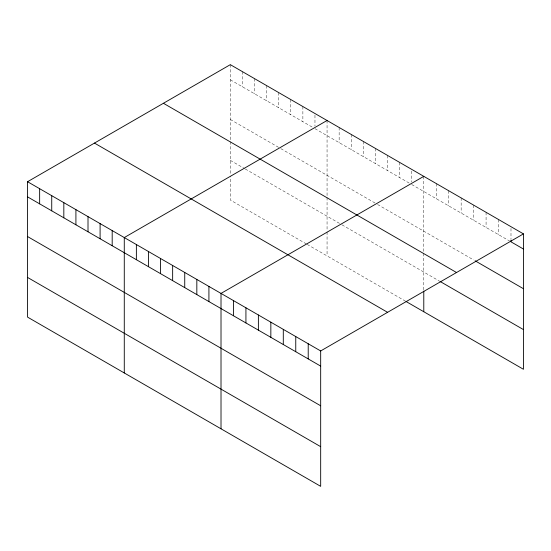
<?xml version="1.0" encoding="UTF-8"?>
<svg xmlns="http://www.w3.org/2000/svg" width="551" height="551" viewBox="0 0 551 551"><rect width="100%" height="100%" fill="white"/><g stroke="black" fill="none" stroke-linecap="round" stroke-linejoin="round"><path stroke-width="0.41" stroke-dasharray="2.75 2.07" d="M230.325 79.799L312.83 127.433M314.965 128.665L409.565 183.283M411.693 184.516L509.523 240.994M230.325 119.484L278.689 147.406M280.824 148.639L375.424 203.25M377.559 204.483L473.619 259.948M230.325 160.362L244.554 168.578M245.264 168.985L341.283 224.422M341.992 224.836L439.175 280.941M306.432 243.983L230.325 200.047L230.325 176.072M307.141 244.396L405.295 301.06M510.991 228.376L510.991 239.32M498.538 219.498L498.538 234.65M486.078 212.307L486.078 227.46M473.619 205.117L473.619 220.262M461.159 197.919L461.159 213.072M448.707 190.729L448.707 205.881M436.247 183.538L436.247 198.691M423.788 176.348L423.788 252.468M423.788 253.322L423.788 290.246M411.693 171.044L411.693 181.988M399.606 162.38L399.606 177.532M387.511 155.403L387.511 170.555M375.424 148.419L375.424 163.571M363.329 141.442L363.329 156.594M351.242 134.458L351.242 149.61M339.147 127.481L339.147 142.626M327.06 120.497L327.06 196.624M327.06 197.472L327.06 231.089M327.06 231.916L327.06 255.891M314.965 115.2L314.965 126.145M302.878 106.536L302.878 121.688M290.783 99.552L290.783 114.704M278.689 92.575L278.689 107.727M266.601 85.591L266.601 100.743M254.507 78.614L254.507 93.766M242.419 71.63L242.419 86.782M230.325 64.653L230.325 140.774M230.325 141.628L230.325 175.246"/><path stroke-width="0.83" d="M27.55 181.72L320.675 350.953L320.675 486.347L27.55 317.114L27.55 181.72L230.325 64.653L523.45 233.886L523.45 369.28L406.004 301.473M327.06 120.497L124.278 237.571L124.278 372.965M423.788 176.348L221.013 293.414L221.013 428.809M320.675 350.953L523.45 233.886M523.45 249.031L510.991 241.841L510.991 240.16M475.086 260.788L523.45 288.717M163.413 103.285L456.531 272.518M439.912 281.368L523.45 329.594M94.469 143.088L387.587 312.321M27.55 196.872L320.675 366.105M27.55 236.551L320.675 405.784M27.55 277.435L320.675 446.668M423.788 291.073L423.788 311.735M308.216 343.762L308.216 358.915M295.756 336.571L295.756 351.724M283.297 329.381L283.297 344.527M270.844 322.183L270.844 337.336M258.385 314.993L258.385 330.145M245.925 307.802L245.925 322.955M233.472 300.612L233.472 315.757M208.919 286.437L208.919 301.59M196.831 279.453L196.831 294.606M184.737 272.476L184.737 287.622M172.649 265.492L172.649 280.645M160.555 258.509L160.555 273.661M148.46 251.531L148.46 266.684M136.373 244.548L136.373 259.7M112.19 230.587L112.19 245.739M100.096 223.61L100.096 238.755M88.008 216.626L88.008 231.778M75.914 209.649L75.914 224.794M63.826 202.665L63.826 217.817M51.732 195.681L51.732 210.833M39.644 188.704L39.644 203.856"/></g></svg>
